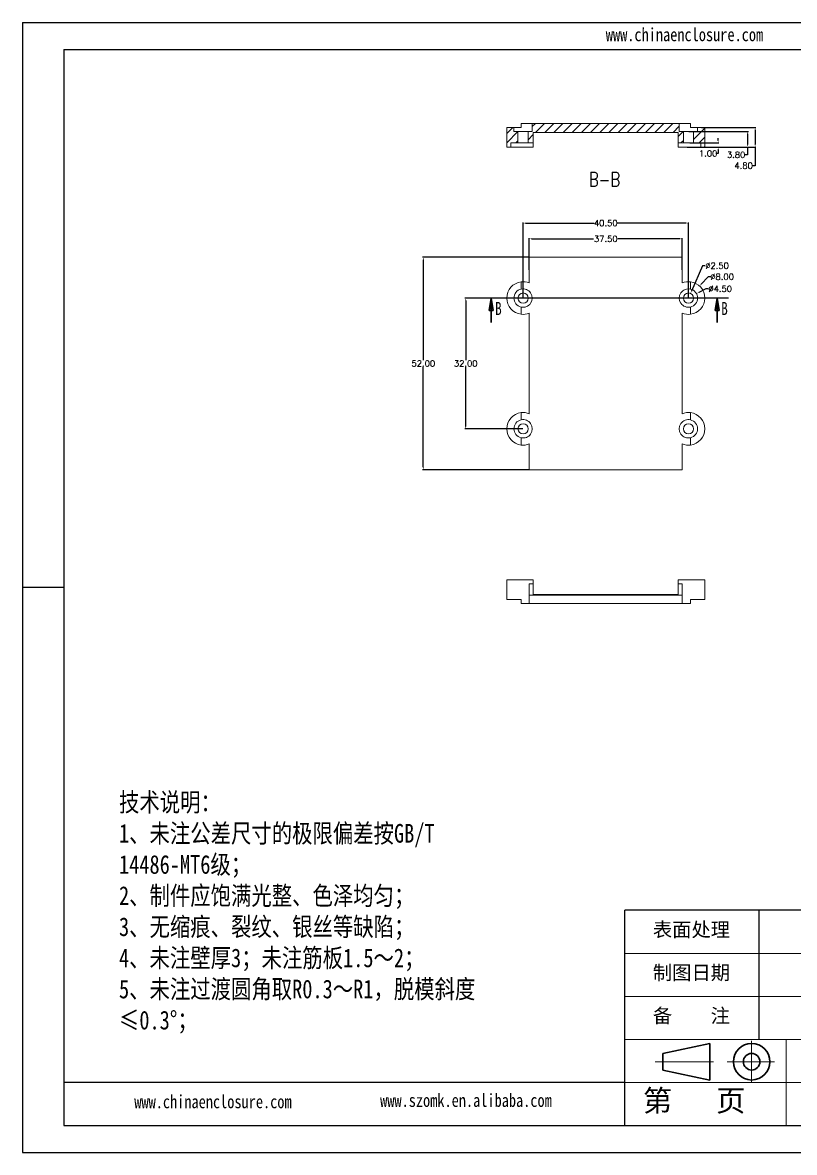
# Model space of a CAD drawing. Header units: inches. Extents: x 1218 to 3351, y 665 to 1060.
# Drawn here: x 2959.7 to 3148.8, y 664.7 to 941.3 of the extents above; entities that cross this region are included whole.
import ezdxf

# ---------------------------------------------------------------- set-up
doc = ezdxf.new("R2010")
doc.units = ezdxf.units.IN
doc.linetypes.add('CENTER2', pattern=[28.575, 19.05, -3.175, 3.175, -3.175])
doc.layers.add('文字', color=81, linetype='Continuous')
for name, color, linetype, lineweight in [('粗实线', 7, 'Continuous', 30), ('细实线', 3, 'Continuous', 9), ('细点划线', 2, 'CENTER2', 9)]:
    doc.layers.add(name, color=color, linetype=linetype, lineweight=lineweight)
doc.styles.add('SLDTEXTSTYLE0', font='TXT', dxfattribs={"width": 0.75})
doc.styles.add('SLDTEXTSTYLE3', font='TXT', dxfattribs={"width": 0.75, "bigfont": 'bigfont'})
doc.styles.get("Standard").update_dxf_attribs({"font": 'txt', "bigfont": 'gbcbig.shx'})
doc.styles.add('宋体', font='', dxfattribs={"width": 0.8, "height": 3.5})
doc.styles.get('宋体').set_extended_font_data('SimSun')
doc.dimstyles.new('2', dxfattribs={"dimtxt": 1.5, "dimasz": 0.6, "dimexe": 0.18, "dimexo": 0.0625, "dimgap": 0.09, "dimtad": 0, "dimtih": 1, "dimtoh": 1, "dimzin": 0, "dimdsep": 46, "dimtxsty": 'Standard', "dimcen": 0, "dimadec": 0, "dimazin": 2, "dimtfac": 1, "dimtofl": 0, "dimtmove": 0, "dimatfit": 3, "dimfxl": 1, "dimtolj": 1, "dimtzin": 0, "dimarcsym": 0})

# ---------------------------------------------------------------- blocks, each defined once
blk = doc.blocks.new('_CLOSED')
at = {"color": 0, "linetype": 'ByBlock', "lineweight": -2}
for p, q in [((-1, 0.166667), (0, 0)), ((-1, 0.166667), (-1, -0.166667)), ((0, 0), (-1, -0.166667)), ((0, 0), (-1, 0))]:
    blk.add_line(p, q, dxfattribs=at)
blk = doc.blocks.new('*D211')
at = {"color": 0, "lineweight": -2}
for p, q in [((3083.75, 883.82), (3057.7, 883.82)), ((3057.88, 883.22), (3057.88, 858.66)), ((3057.88, 832.42), (3057.88, 856.98)), ((3083.75, 831.82), (3057.7, 831.82))]:
    blk.add_line(p, q, dxfattribs=at)
at = {"color": 0}
for points in [[(3057.78, 883.22), (3057.98, 883.22), (3057.88, 883.82)], [(3057.78, 832.42), (3057.98, 832.42), (3057.88, 831.82)]]:
    blk.add_solid(points, dxfattribs=at)
at = {"layer": 'Defpoints', "color": 0}
for p in [(3057.88, 883.82), (3083.81, 883.82), (3083.81, 831.82)]:
    blk.add_point(p, dxfattribs=at)
at = {"color": 0, "insert": (3057.88, 857.82), "char_height": 1.5, "attachment_point": 5}
blk.add_mtext('\\A1;52.00', dxfattribs=at)
blk = doc.blocks.new('*D212')
at = {"color": 0, "lineweight": -2}
for p, q in [((3082.25, 873.82), (3068.08, 873.82)), ((3068.26, 873.22), (3068.26, 858.66)), ((3068.26, 842.42), (3068.26, 856.98)), ((3082.25, 841.82), (3068.08, 841.82))]:
    blk.add_line(p, q, dxfattribs=at)
at = {"color": 0}
for points in [[(3068.16, 873.22), (3068.36, 873.22), (3068.26, 873.82)], [(3068.16, 842.42), (3068.36, 842.42), (3068.26, 841.82)]]:
    blk.add_solid(points, dxfattribs=at)
at = {"layer": 'Defpoints', "color": 0}
for p in [(3068.26, 873.82), (3082.31, 873.82), (3082.31, 841.82)]:
    blk.add_point(p, dxfattribs=at)
at = {"color": 0, "insert": (3068.26, 857.82), "char_height": 1.5, "attachment_point": 5}
blk.add_mtext('\\A1;32.00', dxfattribs=at)
blk = doc.blocks.new('*D213')
at = {"color": 0, "lineweight": -2}
for p, q in [((3083.81, 880.74), (3083.81, 888.51)), ((3084.41, 888.33), (3099.59, 888.33)), ((3120.71, 888.33), (3105.52, 888.33)), ((3121.31, 880.74), (3121.31, 888.51))]:
    blk.add_line(p, q, dxfattribs=at)
at = {"color": 0}
for points in [[(3084.41, 888.43), (3084.41, 888.23), (3083.81, 888.33)], [(3120.71, 888.43), (3120.71, 888.23), (3121.31, 888.33)]]:
    blk.add_solid(points, dxfattribs=at)
at = {"layer": 'Defpoints', "color": 0}
for p in [(3121.31, 888.33), (3083.81, 880.68), (3121.31, 880.68)]:
    blk.add_point(p, dxfattribs=at)
at = {"color": 0, "insert": (3102.56, 888.33), "char_height": 1.5, "attachment_point": 5}
blk.add_mtext('\\A1;37.50', dxfattribs=at)
blk = doc.blocks.new('*D214')
at = {"color": 0, "lineweight": -2}
for p, q in [((3082.31, 873.89), (3082.31, 892.36)), ((3082.91, 892.18), (3099.72, 892.18)), ((3122.21, 892.18), (3105.4, 892.18)), ((3122.81, 873.89), (3122.81, 892.36))]:
    blk.add_line(p, q, dxfattribs=at)
at = {"color": 0}
for points in [[(3082.91, 892.28), (3082.91, 892.08), (3082.31, 892.18)], [(3122.21, 892.28), (3122.21, 892.08), (3122.81, 892.18)]]:
    blk.add_solid(points, dxfattribs=at)
at = {"layer": 'Defpoints', "color": 0}
for p in [(3122.81, 892.18), (3082.31, 873.82), (3122.81, 873.82)]:
    blk.add_point(p, dxfattribs=at)
at = {"color": 0, "insert": (3102.56, 892.18), "char_height": 1.5, "attachment_point": 5}
blk.add_mtext('\\A1;40.50', dxfattribs=at)
blk = doc.blocks.new('*D215')
at = {"color": 0, "lineweight": -2}
for p, q in [((3127.61, 879.04), (3125.92, 877.21)), ((3128.21, 879.04), (3127.61, 879.04))]:
    blk.add_line(p, q, dxfattribs=at)
at = {"color": 0}
blk.add_solid([(3125.85, 877.28), (3126, 877.14), (3125.52, 876.77)], dxfattribs=at)
at = {"layer": 'Defpoints', "color": 0}
for p in [(3125.52, 876.77), (3120.1, 870.88)]:
    blk.add_point(p, dxfattribs=at)
at = {"color": 0, "insert": (3131.05, 879.04), "char_height": 1.5, "attachment_point": 5}
blk.add_mtext('\\A1;∅8.00', dxfattribs=at)
blk = doc.blocks.new('*D216')
at = {"color": 0, "lineweight": -2}
for p, q in [((3127.03, 876.1), (3125.32, 875.18)), ((3127.63, 876.1), (3127.03, 876.1))]:
    blk.add_line(p, q, dxfattribs=at)
at = {"color": 0}
blk.add_solid([(3125.27, 875.26), (3125.37, 875.09), (3124.79, 874.89)], dxfattribs=at)
at = {"layer": 'Defpoints', "color": 0}
for p in [(3124.79, 874.89), (3120.83, 872.76)]:
    blk.add_point(p, dxfattribs=at)
at = {"color": 0, "insert": (3130.59, 876.1), "char_height": 1.5, "attachment_point": 5}
blk.add_mtext('\\A1;∅4.50', dxfattribs=at)
blk = doc.blocks.new('*D217')
at = {"color": 0, "lineweight": -2}
for p, q in [((3126.24, 881.74), (3123.55, 875.52)), ((3126.84, 881.74), (3126.24, 881.74))]:
    blk.add_line(p, q, dxfattribs=at)
at = {"color": 0}
blk.add_solid([(3123.45, 875.56), (3123.64, 875.48), (3123.31, 874.97)], dxfattribs=at)
at = {"layer": 'Defpoints', "color": 0}
for p in [(3123.31, 874.97), (3122.31, 872.68)]:
    blk.add_point(p, dxfattribs=at)
at = {"color": 0, "insert": (3129.81, 881.74), "char_height": 1.5, "attachment_point": 5}
blk.add_mtext('\\A1;∅2.50', dxfattribs=at)
blk = doc.blocks.new('*D223')
at = {"color": 0, "lineweight": -2}
for p, q in [((3130.08, 912.39), (3130.08, 912.99)), ((3123.12, 911.79), (3130.26, 911.79)), ((3123.12, 910.79), (3130.26, 910.79)), ((3130.08, 910.19), (3130.08, 909.21)), ((3130.08, 909.21), (3129.48, 909.21))]:
    blk.add_line(p, q, dxfattribs=at)
at = {"color": 0}
for points in [[(3129.98, 912.39), (3130.18, 912.39), (3130.08, 911.79)], [(3129.98, 910.19), (3130.18, 910.19), (3130.08, 910.79)]]:
    blk.add_solid(points, dxfattribs=at)
at = {"layer": 'Defpoints', "color": 0}
for p in [(3123.06, 911.79), (3123.06, 910.79), (3130.08, 911.79)]:
    blk.add_point(p, dxfattribs=at)
at = {"color": 0, "insert": (3127.64, 909.21), "char_height": 1.5, "attachment_point": 5}
blk.add_mtext('\\A1;1.00', dxfattribs=at)
blk = doc.blocks.new('*D224')
at = {"color": 0, "lineweight": -2}
for p, q in [((3122.87, 914.59), (3137.49, 914.59)), ((3137.31, 913.99), (3137.31, 911.39)), ((3122.49, 910.79), (3137.49, 910.79)), ((3137.31, 910.79), (3137.31, 908.9)), ((3137.31, 908.9), (3136.71, 908.9))]:
    blk.add_line(p, q, dxfattribs=at)
at = {"color": 0}
for points in [[(3137.21, 913.99), (3137.41, 913.99), (3137.31, 914.59)], [(3137.21, 911.39), (3137.41, 911.39), (3137.31, 910.79)]]:
    blk.add_solid(points, dxfattribs=at)
at = {"layer": 'Defpoints', "color": 0}
for p in [(3122.81, 914.59), (3137.31, 914.59), (3122.43, 910.79)]:
    blk.add_point(p, dxfattribs=at)
at = {"color": 0, "insert": (3134.49, 908.9), "char_height": 1.5, "attachment_point": 5}
blk.add_mtext('\\A1;3.80', dxfattribs=at)
blk = doc.blocks.new('*D225')
at = {"color": 0, "lineweight": -2}
for p, q in [((3126, 915.59), (3139.32, 915.59)), ((3139.14, 914.99), (3139.14, 911.39)), ((3124.5, 910.79), (3139.32, 910.79)), ((3139.14, 910.79), (3139.14, 906.22)), ((3139.14, 906.22), (3138.54, 906.22))]:
    blk.add_line(p, q, dxfattribs=at)
at = {"color": 0}
for points in [[(3139.04, 914.99), (3139.24, 914.99), (3139.14, 915.59)], [(3139.04, 911.39), (3139.24, 911.39), (3139.14, 910.79)]]:
    blk.add_solid(points, dxfattribs=at)
at = {"layer": 'Defpoints', "color": 0}
for p in [(3125.93, 915.59), (3139.14, 915.59), (3124.43, 910.79)]:
    blk.add_point(p, dxfattribs=at)
at = {"color": 0, "insert": (3136.33, 906.22), "char_height": 1.5, "attachment_point": 5}
blk.add_mtext('\\A1;4.80', dxfattribs=at)

msp = doc.modelspace()

# ---------------------------------------------------------------- hatches: boundary and pattern name
at = {"linetype": 'Continuous', "lineweight": 0}
h = msp.add_hatch(dxfattribs=at)
h.set_pattern_fill('ANSI31', color=4, scale=0.5, style=0)
h.paths.add_polyline_path([(3080.06, 914.587), (3080.06, 915.587), (3078.31, 915.587), (3078.31, 910.787), (3079.31, 910.787), (3079.31, 911.787), (3081.06, 911.787), (3081.06, 914.587)], flags=0)
h = msp.add_hatch(dxfattribs=at)
h.set_pattern_fill('ANSI31', color=4, scale=0.5, style=0)
h.paths.add_polyline_path([(3121.56, 914.587), (3120.56, 914.587), (3120.56, 916.587), (3084.56, 916.587), (3084.56, 914.587), (3083.56, 914.587), (3083.56, 911.787), (3084.81, 911.787), (3084.81, 914.387), (3120.31, 914.387), (3120.31, 911.787), (3121.56, 911.787)], flags=0)
h = msp.add_hatch(dxfattribs=at)
h.set_pattern_fill('ANSI31', color=4, scale=0.5, style=0)
h.paths.add_polyline_path([(3125.81, 911.787), (3125.81, 910.787), (3126.81, 910.787), (3126.81, 915.587), (3125.06, 915.587), (3125.06, 914.587), (3124.06, 914.587), (3124.06, 911.787)], flags=0)

# ---------------------------------------------------------------- linework, layer by layer
for p, q in [((2959.74, 941.252), (3350.835, 941.252)), ((2959.74, 941.252), (2959.74, 664.72)), ((2969.86, 934.668), (3344.251, 934.668)), ((2969.86, 934.668), (2969.86, 671.304)), ((2969.86, 802.986), (2959.74, 802.986)), ((2959.74, 792.744), (2959.74, 664.72)), ((3186.233, 723.977), (3107.224, 723.977)), ((3107.224, 671.304), (3107.224, 723.977)), ((3140.144, 692.373), (3140.144, 723.977)), ((3107.224, 681.839), (2969.86, 681.839)), ((2969.86, 671.304), (3344.251, 671.304)), ((2959.74, 664.72), (3350.835, 664.72)), ((2959.74, 664.72), (3140.803, 664.72))]:
    msp.add_line(p, q)
at = {"color": 7, "linetype": 'Continuous', "lineweight": 15}
for p, q in [((3078.31, 915.587), (3078.31, 910.787)), ((3078.31, 915.587), (3080.06, 915.587)), ((3080.06, 915.587), (3080.06, 914.587)), ((3081.81, 915.587), (3080.06, 915.587)), ((3081.81, 916.587), (3081.81, 915.587)), ((3081.81, 916.587), (3084.56, 916.587)), ((3084.56, 914.587), (3084.56, 916.587)), ((3120.56, 916.587), (3084.56, 916.587)), ((3120.56, 914.587), (3120.56, 916.587)), ((3123.31, 916.587), (3120.56, 916.587)), ((3123.31, 915.587), (3123.31, 916.587)), ((3123.31, 915.587), (3125.06, 915.587)), ((3125.06, 915.587), (3125.06, 914.587)), ((3125.06, 915.587), (3126.81, 915.587)), ((3126.81, 915.587), (3126.81, 910.787)), ((3080.06, 914.587), (3081.06, 914.587)), ((3081.06, 914.587), (3081.06, 911.787)), ((3083.56, 914.587), (3081.06, 914.587)), ((3083.56, 911.787), (3083.56, 914.587)), ((3083.56, 914.587), (3084.56, 914.587)), ((3120.31, 914.387), (3084.81, 914.387)), ((3084.81, 911.787), (3084.81, 914.387)), ((3120.31, 911.787), (3120.31, 914.387)), ((3120.56, 914.587), (3121.56, 914.587)), ((3121.56, 911.787), (3121.56, 914.587)), ((3121.56, 914.587), (3124.06, 914.587)), ((3124.06, 914.587), (3124.06, 911.787)), ((3124.06, 914.587), (3125.06, 914.587)), ((3078.31, 910.787), (3079.31, 910.787)), ((3079.31, 910.787), (3079.31, 911.787)), ((3081.06, 911.787), (3079.31, 911.787)), ((3079.31, 910.787), (3084.81, 910.787)), ((3081.06, 911.787), (3083.56, 911.787)), ((3084.81, 911.787), (3083.56, 911.787)), ((3084.81, 910.787), (3084.81, 911.787)), ((3120.31, 910.787), (3120.31, 911.787)), ((3121.56, 911.787), (3120.31, 911.787)), ((3120.31, 910.787), (3125.81, 910.787)), ((3124.06, 911.787), (3121.56, 911.787)), ((3125.81, 911.787), (3124.06, 911.787)), ((3125.81, 911.787), (3125.81, 910.787)), ((3125.81, 910.787), (3126.81, 910.787)), ((3121.31, 883.824), (3083.81, 883.824)), ((3083.81, 883.824), (3083.81, 877.532)), ((3121.31, 877.532), (3121.31, 883.824)), ((3081.81, 877.793), (3081.81, 876.018)), ((3123.31, 877.793), (3123.31, 876.018)), ((3081.81, 871.63), (3081.81, 869.855)), ((3123.31, 871.63), (3123.31, 869.855)), ((3083.81, 870.116), (3083.81, 845.532)), ((3121.31, 845.532), (3121.31, 870.116)), ((3081.81, 844.018), (3081.81, 845.793)), ((3123.31, 844.018), (3123.31, 845.793)), ((3081.81, 837.855), (3081.81, 839.63)), ((3083.81, 838.116), (3083.81, 831.824)), ((3121.31, 831.824), (3121.31, 838.116)), ((3123.31, 837.855), (3123.31, 839.63)), ((3083.81, 831.824), (3121.31, 831.824)), ((3078.31, 804.869), (3078.31, 800.069)), ((3078.31, 804.869), (3084.81, 804.869)), ((3084.81, 803.869), (3084.81, 804.869)), ((3120.31, 804.869), (3120.31, 803.869)), ((3126.81, 804.869), (3120.31, 804.869)), ((3126.81, 800.069), (3126.81, 804.869)), ((3083.81, 803.869), (3083.81, 801.069)), ((3083.81, 803.869), (3084.81, 803.869)), ((3084.81, 803.869), (3084.81, 801.069)), ((3121.31, 803.869), (3120.31, 803.869)), ((3120.31, 803.869), (3120.31, 801.069)), ((3121.31, 803.869), (3121.31, 801.069)), ((3081.81, 800.069), (3078.31, 800.069)), ((3081.81, 799.069), (3081.81, 800.069)), ((3121.31, 801.069), (3083.81, 801.069)), ((3083.81, 799.069), (3083.81, 801.069)), ((3084.81, 801.269), (3120.31, 801.269)), ((3121.31, 799.069), (3121.31, 801.069)), ((3123.31, 800.069), (3126.81, 800.069)), ((3123.31, 800.069), (3123.31, 799.069)), ((3081.81, 799.069), (3083.81, 799.069)), ((3121.31, 799.069), (3083.81, 799.069)), ((3123.31, 799.069), (3121.31, 799.069))]:
    msp.add_line(p, q, dxfattribs=at)
at = {"color": 1}
msp.add_line((3132.63, 873.824), (3072.49, 873.824), dxfattribs=at)
at = {"color": 7, "linetype": 'Continuous', "lineweight": 30}
for p, q in [((3074.49, 867.824), (3074.49, 873.824)), ((3129.854, 867.824), (3129.854, 873.824))]:
    msp.add_line(p, q, dxfattribs=at)
at = {"color": 7, "linetype": 'Continuous', "lineweight": 15}
for centre in [(3082.31, 873.824), (3122.81, 873.824), (3082.31, 841.824), (3122.81, 841.824)]:
    msp.add_circle(centre, 1.25, dxfattribs=at)
for centre, radius, start, end in [((3082.31, 873.824), 4, 97.18076, 262.81924), ((3082.31, 873.824), 4, 67.97569, 97.18076), ((3122.81, 873.824), 4, 82.81924, 112.02431), ((3122.81, 873.824), 4, 277.18076, 82.81924), ((3082.31, 873.824), 2.25, 102.83959, 257.16041), ((3082.31, 873.824), 2.25, 257.16041, 102.83959), ((3122.81, 873.824), 2.25, 77.16041, 282.83959), ((3122.81, 873.824), 2.25, 282.83959, 77.16041), ((3082.31, 873.824), 4, 262.81924, 292.02431), ((3122.81, 873.824), 4, 247.97569, 277.18076), ((3082.31, 841.824), 4, 97.18076, 262.81924), ((3082.31, 841.824), 2.25, 102.83959, 257.16041), ((3082.31, 841.824), 4, 67.97569, 97.18076), ((3082.31, 841.824), 2.25, 257.16041, 102.83959), ((3122.81, 841.824), 2.25, 77.16041, 282.83959), ((3122.81, 841.824), 4, 82.81924, 112.02431), ((3122.81, 841.824), 4, 277.18076, 82.81924), ((3122.81, 841.824), 2.25, 282.83959, 77.16041), ((3082.31, 841.824), 4, 262.81924, 292.02431), ((3122.81, 841.824), 4, 247.97569, 277.18076)]:
    msp.add_arc(centre, radius, start, end, dxfattribs=at)
at = {"layer": '粗实线', "color": 7}
for p, q in [((3128.044, 691.388), (3116.533, 688.948)), ((3128.044, 691.388), (3128.044, 682.367)), ((3116.533, 688.948), (3116.533, 684.877)), ((3116.533, 684.877), (3128.044, 682.367))]:
    msp.add_line(p, q, dxfattribs=at)
for radius in [4.475, 2.035]:
    msp.add_circle((3138.288, 686.913), radius, dxfattribs=at)
at = {"layer": '细实线', "color": 7}
for p, q in [((3186.233, 713.442), (3107.224, 713.442)), ((3186.233, 702.908), (3107.224, 702.908)), ((3344.251, 692.373), (3107.224, 692.373)), ((3146.728, 692.373), (3146.728, 671.304)), ((3186.233, 681.839), (3107.224, 681.839))]:
    msp.add_line(p, q, dxfattribs=at)
at = {"layer": '细点划线', "color": 7}
for p, q in [((3138.288, 692.064), (3138.288, 681.839)), ((3114.698, 686.913), (3128.926, 686.913)), ((3132.303, 686.913), (3143.87, 686.913))]:
    msp.add_line(p, q, dxfattribs=at)

# ---------------------------------------------------------------- block references
at = {"color": 7, "linetype": 'Continuous', "lineweight": 30, "xscale": 3, "yscale": 3, "zscale": 0.5, "rotation": 90}
for p in [(3074.49, 873.824), (3129.854, 873.824)]:
    msp.add_blockref('_CLOSED', p, dxfattribs=at)

# ---------------------------------------------------------------- texts
at = {"color": 0, "linetype": 'Continuous', "lineweight": 0, "insert": (3102.252, 904.621), "char_height": 3.5, "attachment_point": 2, "style": 'SLDTEXTSTYLE3'}
msp.add_mtext('B-B', dxfattribs=at)
at = {"color": 7, "linetype": 'Continuous', "char_height": 3.175, "attachment_point": 1, "style": 'SLDTEXTSTYLE0'}
for insert in [(3075.461, 872.858), (3130.825, 872.858)]:
    msp.add_mtext('B', dxfattribs=dict(at, insert=insert))
at = {"char_height": 3.46447, "width": 1969.02996, "attachment_point": 1}
for s, insert in [('{\\fSimHei|b0|i0|c134|p49;表面处理}', (3114.094, 720.987)), ('{\\fSimHei|b0|i0|c134|p49;制图日期}', (3114.094, 710.453)), ('{\\fSimHei|b0|i0|c134|p49;备    注}', (3114.094, 699.918))]:
    msp.add_mtext(s, dxfattribs=dict(at, insert=insert))
at = {"layer": '文字', "color": 0, "attachment_point": 1, "style": '宋体'}
for s, insert, char_height, width in [('www.chinaenclosure.com', (3102.571, 939.925), 3.21889, 56.55282), ('{\\H1.111x;技术说明：\\P1、未注公差尺寸的极限偏差按GB/T 14486-MT6级；\\P2、制件应饱满光整、色泽均匀；\\P3、无缩痕、裂纹、银丝等缺陷；\\P4、未注壁厚3；未注筋板1.5～2；\\P5、未注过渡圆角取R0.3～R1，脱模斜度≤0.3%%D；}', (2983.353, 752.731), 4.11506, 92.68925), ('www.chinaenclosure.com', (2987.095, 678.756), 3.21889, 56.55282), ('www.szomk.en.alibaba.com', (3047.302, 679.075), 3.21889, 56.55282)]:
    msp.add_mtext(s, dxfattribs=dict(at, insert=insert, char_height=char_height, width=width))
at = {"layer": '细实线', "color": 7, "insert": (3111.656, 680.028), "char_height": 5.26728, "width": 39.50457, "attachment_point": 1}
msp.add_mtext('{\\fSimSun|b0|i0|c134|p54;第   页}', dxfattribs=at)

# ---------------------------------------------------------------- dimensions: what is measured, and where the dimension line sits
for base, p1, p2, picture, middle in [((3139.144, 915.587), (3124.434, 910.787), (3125.935, 915.587), '*D225', (3136.329, 906.216)), ((3137.308, 914.587), (3122.428, 910.787), (3122.81, 914.587), '*D224', (3134.493, 908.901)), ((3130.078, 911.787), (3123.06, 910.787), (3123.06, 911.787), '*D223', (3127.638, 909.214))]:
    dim = msp.add_linear_dim(base=base, p1=p1, p2=p2, angle=90, dimstyle='2')
    dim.commit()
    dim.dimension.update_dxf_attribs({"geometry": picture, "text_midpoint": middle, "dimtype": 160})
for base, p1, p2, picture, middle in [((3122.81, 892.178), (3082.31, 873.824), (3122.81, 873.824), '*D214', (3102.56, 892.178)), ((3121.31, 888.333), (3083.81, 880.678), (3121.31, 880.678), '*D213', (3102.56, 888.333))]:
    dim = msp.add_linear_dim(base=base, p1=p1, p2=p2, dimstyle='2')
    dim.commit()
    dim.dimension.update_dxf_attribs({"geometry": picture, "text_midpoint": middle})
for base, p1, p2, picture, middle in [((3057.883, 883.824), (3083.81, 831.824), (3083.81, 883.824), '*D211', (3057.883, 857.824)), ((3068.257, 873.824), (3082.31, 841.824), (3082.31, 873.824), '*D212', (3068.257, 857.824))]:
    dim = msp.add_linear_dim(base=base, p1=p1, p2=p2, angle=90, dimstyle='2')
    dim.commit()
    dim.dimension.update_dxf_attribs({"geometry": picture, "text_midpoint": middle})
for p1, p2, picture, middle in [((3122.312, 872.677), (3123.307, 874.971), '*D217', (3129.809, 881.744)), ((3120.102, 870.88), (3125.517, 876.768), '*D215', (3131.048, 879.042)), ((3120.829, 872.757), (3124.79, 874.891), '*D216', (3130.591, 876.095))]:
    dim = msp.add_diameter_dim_2p(p1=p1, p2=p2, dimstyle='2')
    dim.commit()
    dim.dimension.update_dxf_attribs({"geometry": picture, "text_midpoint": middle, "dimtype": 163})

doc.saveas('drawing.dxf')
